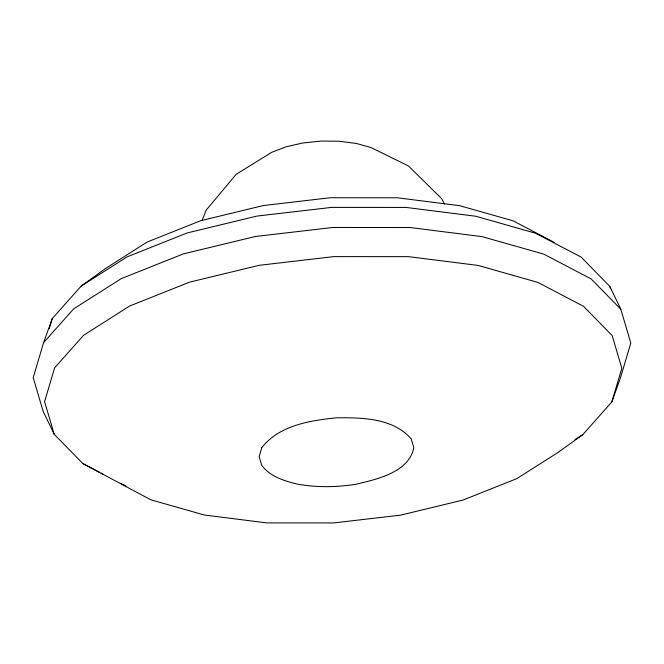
<?xml version="1.0" encoding="UTF-8"?>
<svg xmlns="http://www.w3.org/2000/svg" width="664" height="664" viewBox="0 0 664 664"><rect width="100%" height="100%" fill="white"/><g stroke="black" fill="none" stroke-linecap="round" stroke-linejoin="round"><path stroke-width="1" d="M43.583 342.657L33.2 377.642L43.177 411.439L54.224 434.297L82.875 463.58L150.869 499.826L204.354 515.007L266.696 522.892L333.652 522.933L400.649 515.139L463.123 500.025L516.824 478.636L558.084 452.425L582.776 434.638L611.793 402.019L620.417 378.015L630.8 343.039L620.823 309.241L609.776 286.375L581.124 257.092L535.416 233.172L475.756 216.24L406.227 207.442L331.552 207.4L256.827 216.099L187.14 232.948L127.247 256.802L81.224 286.035L52.207 318.662L43.583 342.657L73.621 308.893L121.263 278.623L183.272 253.922L255.416 236.484L332.78 227.478L410.086 227.528L482.072 236.625L543.833 254.154L591.159 278.921L620.823 309.241M49.261 328.597L52.207 318.662M611.793 402.019L621.819 368.229L612.183 335.586L583.531 306.303L537.823 282.383L478.163 265.442L408.626 256.653L333.959 256.603L259.226 265.301L189.547 282.159L129.654 306.013L83.631 335.245L54.614 367.864L44.588 401.654L54.224 434.297M202.047 220.431L206.355 209.907L236.235 174.267L271.642 152.363L285.985 146.827L302.809 142.976L320.953 141.067L339.196 141.225L356.294 143.441L371.068 147.574L408.451 165.967L441.601 198.577L444.506 204.064M81.224 286.035L105.916 268.248L147.176 242.036L200.877 220.647L263.351 205.541L330.348 197.739L397.304 197.789L459.646 205.666L513.131 220.846L554.116 242.302M574.966 439.601L582.776 434.638M82.875 463.58L99.334 472.195M101.16 473.15L102.986 474.113M121.271 483.683L125.845 486.073M609.776 286.375L610.357 288.359M261.84 447.586L259.159 456.641L261.74 465.389C270.314 476.735 284.416 480.968 297.646 484.18C317.052 487.625 336.88 487.31 356.311 484.222C377.102 479.117 408.792 472.453 413.83 447.685L411.24 438.937C393.154 418.029 362.27 417.59 336.689 417.772C310.113 420.519 279.386 425.25 261.84 447.586"/></g></svg>
